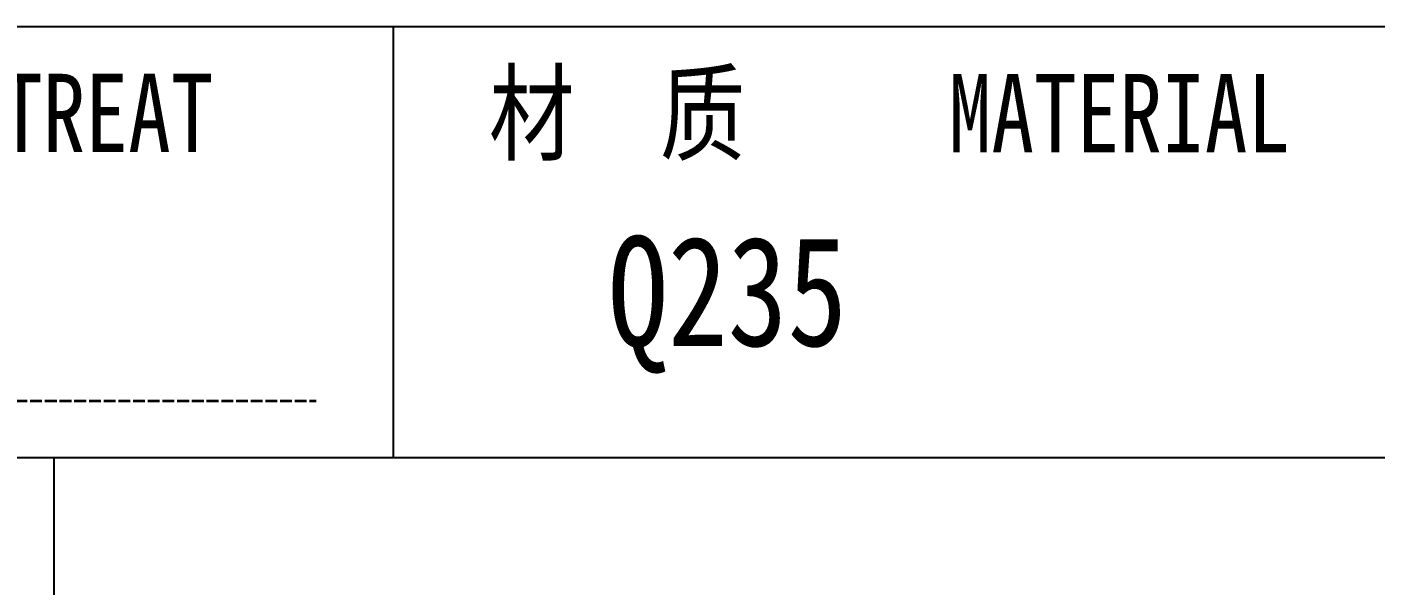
# Model space of a CAD drawing. Header units: millimetres. Extents: x 1333 to 106363, y -60675 to -5704.
# Drawn here: x 6397.6 to 6569.5, y -60514.1 to -60442.9 of the extents above; entities that cross this region are included whole.
import ezdxf
from ezdxf.enums import TextEntityAlignment as Align

# ---------------------------------------------------------------- set-up
doc = ezdxf.new("R2010")
doc.units = ezdxf.units.MM
doc.header["$LTSCALE"] = 0.5
doc.linetypes.add('AM_ISO02W050x2', pattern=[3.75, 3, -0.75])
doc.layers.add('图框', color=7, linetype='Continuous', lineweight=18)
doc.layers.add('粗虚线', color=6, linetype='AM_ISO02W050x2', lineweight=35)
doc.layers.add('图框文字', color=7, linetype='Continuous')
doc.layers.add('材质', color=7, linetype='Continuous')
doc.styles.add('国标', font='simfang.ttf', dxfattribs={"width": 0.8})

# ---------------------------------------------------------------- blocks, each defined once
blk = doc.blocks.new('GZDEH零件A3图框V01版')
at = {"layer": '图框文字', "color": 7}
blk.add_line((3272.49, -1788.461), (3092.49, -1788.461), dxfattribs=at)
at = {"layer": '图框文字', "color": 9}
for p, q in [((3272.49, -1788.461), (3092.49, -1788.461)), ((3124.99, -1788.461), (3124.99, -1802.211)), ((3181.99, -1802.211), (3092.49, -1802.211)), ((3114.17, -1802.211), (3114.17, -1815.961))]:
    blk.add_line(p, q, dxfattribs=at)
at = {"layer": '图框文字', "color": 9, "style": '国标', "width": 0.8}
blk.add_text('材  质', height=2.5, dxfattribs=at).set_placement((3128.037, -1792.46))
for s, p in [('HEAT TREAT', (3112.454, -1792.456)), ('MATERIAL', (3148.136, -1792.46))]:
    blk.add_text(s, height=2.5, dxfattribs=at).set_placement(p, align=Align.CENTER)
blk = doc.blocks.new('DEH A3')
at = {"layer": '图框'}
blk.add_blockref('GZDEH零件A3图框V01版', (-2857.49, 1846.461), dxfattribs=at)

msp = doc.modelspace()

# ---------------------------------------------------------------- linework, layer by layer
at = {"layer": '粗虚线'}
msp.add_line((6323.053, -60490.595), (6434.497, -60490.595), dxfattribs=at)

# ---------------------------------------------------------------- block references
at = {"layer": '图框', "xscale": 4, "yscale": 4, "zscale": 4}
msp.add_blockref('DEH A3', (5374.354, -60674.881), dxfattribs=at)

# ---------------------------------------------------------------- texts
at = {"layer": '材质', "color": 3, "style": '国标', "width": 0.8}
msp.add_text('Q235', height=14, dxfattribs=at).set_placement((6486.987, -60483.601), align=Align.CENTER)

doc.saveas('drawing.dxf')
